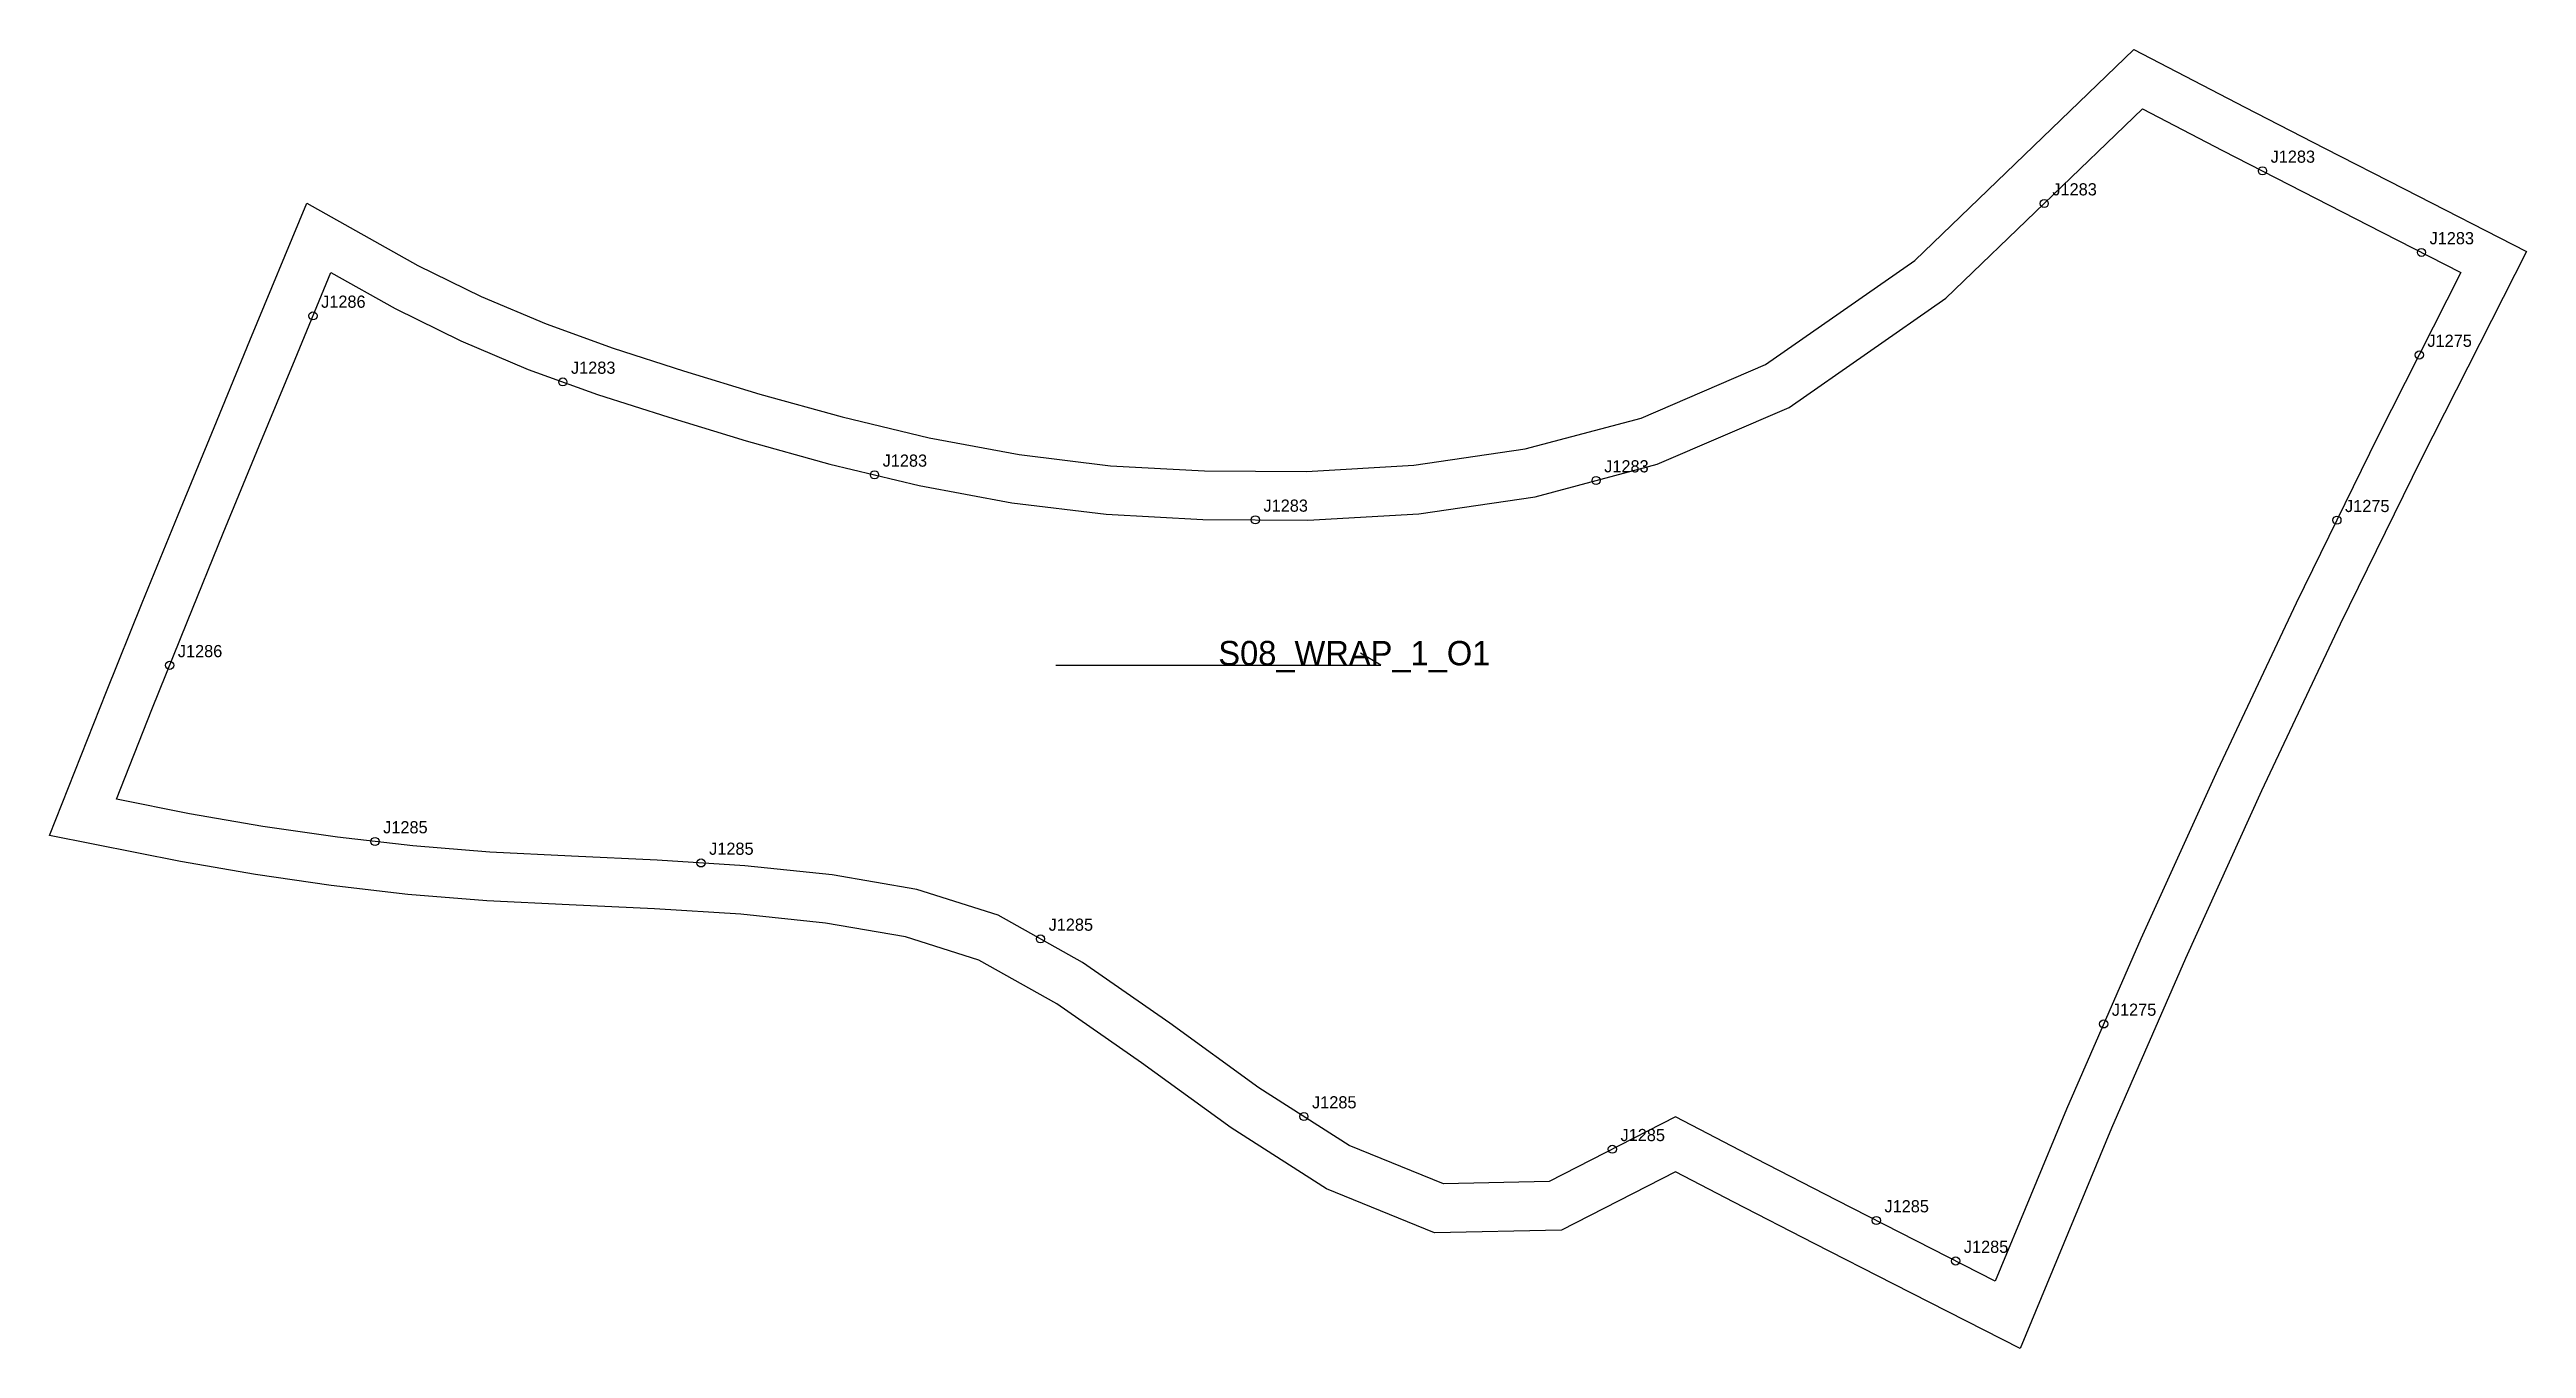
# Model space of a CAD drawing. Header units: millimetres. Extents: x -69 to 540, y -265 to 55.
import ezdxf

# ---------------------------------------------------------------- set-up
doc = ezdxf.new("R2010")
doc.units = ezdxf.units.MM
for name, color, linetype in [('CUT', 1, 'Continuous'), ('GRAIN', 3, 'Continuous'), ('LABEL', 7, 'Continuous'), ('NOTCH', 2, 'Continuous'), ('SEW', 5, 'Continuous')]:
    doc.layers.add(name, color=color, linetype=linetype)

msp = doc.modelspace()

# ---------------------------------------------------------------- linework, layer by layer
at = {"layer": 'CUT'}
msp.add_lwpolyline([(-5.92, 17.07), (21.35, 1.79), (36.95, -5.84), (52.94, -12.63), (69.41, -18.62), (86.68, -24.15), (105.48, -29.87), (125.74, -35.51), (147.16, -40.64), (169.27, -44.78), (191.69, -47.5), (214.81, -48.74), (239.93, -48.92), (266.34, -47.41), (293.7, -43.38), (322.22, -35.78), (352.79, -22.64), (389.54, 3.02), (443.38, 54.91), (470.71, 40.76), (490.31, 30.67), (509.85, 20.64), (539.94, 5.24), (514.06, -45.86), (494.16, -86.52), (474.81, -127.5), (456.05, -168.82), (437.9, -210.52), (415.41, -264.75), (384.4, -248.96), (364.77, -238.9), (345, -228.73), (330.63, -221.28), (302.67, -235.6), (271.39, -236.33), (244.86, -225.46), (221.41, -210.49), (199.37, -194.48), (178.49, -179.94), (159.33, -169.21), (141.27, -163.46), (121.65, -160.11), (100.79, -157.91), (79.58, -156.54), (58.61, -155.57), (38.32, -154.56), (18.95, -153), (0.05, -150.8), (-18.57, -148.12), (-37, -144.95), (-69.19, -138.51), (-55.17, -103.08), (-46.39, -81.23), (-37.57, -59.57), (-28.74, -38.07), (-19.9, -16.7), (-5.92, 17.07)], close=True, dxfattribs=at)
at = {"layer": 'GRAIN'}
for p, q in [((178.24, -96.63), (258.24, -96.63)), ((258.24, -96.63), (253.24, -93.63))]:
    msp.add_line(p, q, dxfattribs=at)
at = {"layer": 'NOTCH'}
for centre in [(475.02, 25.05), (421.35, 17.01), (514.11, 4.98), (-4.4, -10.64), (513.58, -20.26), (57.04, -26.89), (133.69, -49.75), (311.14, -51.15), (227.34, -60.83), (493.33, -60.92), (-39.64, -96.63), (10.86, -139.98), (91.02, -145.26), (174.5, -163.95), (435.97, -184.88), (239.29, -207.66), (315.15, -215.72), (380.06, -233.25), (399.58, -243.22)]:
    msp.add_circle(centre, 1, dxfattribs=at)
at = {"layer": 'SEW'}
msp.add_lwpolyline([(0, 0), (15.78, -8.84), (31.96, -16.76), (48.54, -23.8), (65.53, -29.97), (83.11, -35.6), (102.12, -41.39), (122.73, -47.13), (144.65, -52.38), (167.44, -56.65), (190.65, -59.46), (214.45, -60.73), (240.23, -60.92), (267.56, -59.36), (296.13, -55.16), (326.16, -47.15), (358.65, -33.18), (397.19, -6.28), (445.51, 40.3), (465.2, 30.1), (484.83, 20), (504.37, 9.96), (523.84, 0), (503.31, -40.51), (483.34, -81.32), (463.92, -122.46), (445.08, -163.94), (426.86, -205.83), (409.29, -248.17), (389.86, -238.28), (370.25, -228.22), (350.51, -218.06), (330.66, -207.78), (299.64, -223.67), (273.61, -224.27), (250.41, -214.76), (228.17, -200.57), (206.32, -184.7), (184.86, -169.75), (164.13, -158.14), (144.11, -151.78), (123.29, -148.21), (101.8, -145.96), (80.24, -144.56), (59.18, -143.58), (39.1, -142.58), (20.12, -141.06), (1.6, -138.9), (-16.7, -136.26), (-34.81, -133.16), (-52.74, -129.56), (-44.02, -107.53), (-35.26, -85.73), (-26.47, -64.12), (-17.64, -42.65), (-8.81, -21.29)], close=True, dxfattribs=at)

# ---------------------------------------------------------------- texts
at = {"layer": 'LABEL'}
for s, height, p in [('J1283', 3, (477.02, 27.05)), ('J1283', 3, (423.35, 19.01)), ('J1283', 3, (516.11, 6.98)), ('J1286', 3, (-2.4, -8.64)), ('J1275', 3, (515.58, -18.26)), ('J1283', 3, (59.04, -24.89)), ('J1283', 3, (135.69, -47.75)), ('J1283', 3, (313.14, -49.15)), ('J1283', 3, (229.34, -58.83)), ('J1275', 3, (495.33, -58.92)), ('S08_WRAP_1_O1', 6, (218.24, -96.63)), ('J1286', 3, (-37.64, -94.63)), ('J1285', 3, (12.86, -137.98)), ('J1285', 3, (93.02, -143.26)), ('J1285', 3, (176.5, -161.95)), ('J1275', 3, (437.97, -182.88)), ('J1285', 3, (241.29, -205.66)), ('J1285', 3, (317.15, -213.72)), ('J1285', 3, (382.06, -231.25)), ('J1285', 3, (401.58, -241.22))]:
    msp.add_text(s, height=height, dxfattribs=at).set_placement(p)

doc.saveas('drawing.dxf')
